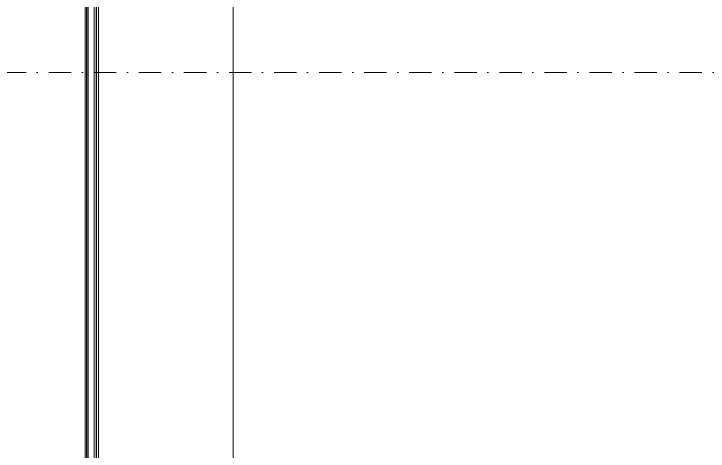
# Model space of a CAD drawing. Extents: x -2598 to 23780, y 0 to 8114.
# Drawn here: x 10706.5 to 10900.6, y 1565.7 to 1688 of the extents above; entities that cross this region are included whole.
import ezdxf

# ---------------------------------------------------------------- set-up
doc = ezdxf.new("R2010")
doc.units = 0
doc.header["$LTSCALE"] = 25
doc.header["$MEASUREMENT"] = 0
doc.linetypes.add('DASHDOT2', pattern=[0.5, 0.25, -0.125, 0, -0.125])
for name, color, linetype, lineweight in [('06D', 9, 'Continuous', 9), ('10', 9, 'Continuous', 9), ('15', 9, 'Continuous', 9), ('21', 9, 'Continuous', 9)]:
    doc.layers.add(name, color=color, linetype=linetype, lineweight=lineweight)

# ---------------------------------------------------------------- blocks, each defined once
blk = doc.blocks.new('*U448')
at = {"layer": '15'}
for p, q in [((-1.47, -18.95), (-170.63, -18.95)), ((-1.47, -19.35), (-170.63, -19.35)), ((-1.47, -19.42), (-170.63, -19.42)), ((-1.47, -19.82), (-170.63, -19.82)), ((-1.47, -21.42), (-170.63, -21.42)), ((-1.47, -22.02), (-170.63, -22.02)), ((-1.47, -22.1), (-170.63, -22.1)), ((-1.47, -22.7), (-170.63, -22.7))]:
    blk.add_line(p, q, dxfattribs=at)
blk = doc.blocks.new('*U422')
at = {"layer": '15'}
for p, q in [((1.47, -18.95), (62.7, -18.95)), ((1.47, -19.35), (62.7, -19.35)), ((1.47, -19.42), (62.7, -19.42)), ((1.47, -19.82), (62.7, -19.82)), ((1.47, -21.42), (62.7, -21.42)), ((1.47, -22.02), (62.7, -22.02)), ((1.47, -22.1), (62.7, -22.1)), ((1.47, -22.7), (62.7, -22.7))]:
    blk.add_line(p, q, dxfattribs=at)

msp = doc.modelspace()

# ---------------------------------------------------------------- linework, layer by layer
at = {"layer": '06D'}
msp.add_lwpolyline([(10767.79, 1989.45), (10767.8, 907.25)], dxfattribs=at)
at = {"layer": '21', "linetype": 'DASHDOT2'}
msp.add_lwpolyline([(6835.48, 1671.62), (10934.42, 1671.62)], dxfattribs=at)

# ---------------------------------------------------------------- block references
at = {"layer": '10', "rotation": 90}
for name, p in [('*U448', (10707.5, 1783)), ('*U422', (10707.5, 1550))]:
    msp.add_blockref(name, p, dxfattribs=at)

doc.saveas('drawing.dxf')
